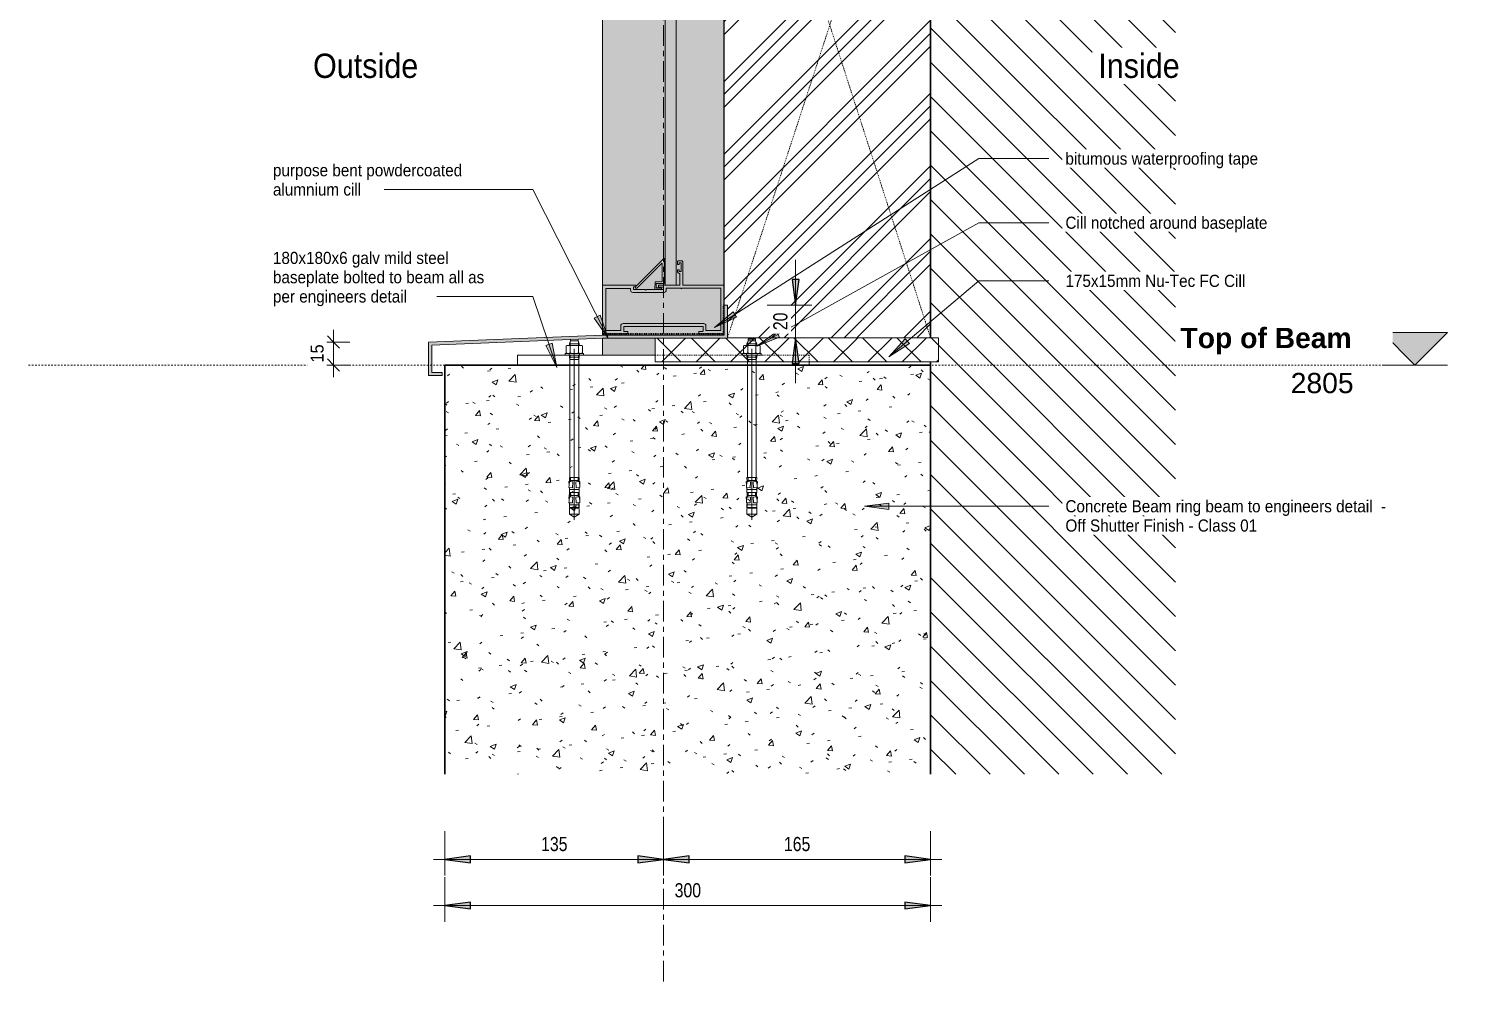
# Model space of a CAD drawing. Header units: millimetres. Extents: x -38576 to 20330, y -28812 to 13605.
# Drawn here: x 8632 to 9517, y 2424 to 3013 of the extents above; entities that cross this region are included whole.
import ezdxf

# ---------------------------------------------------------------- set-up
doc = ezdxf.new("R2010")
doc.units = ezdxf.units.MM
for name, pattern in [('1000 Dashed', [2, 1, -1]), ('Detail Dash', [1.1, 0.55, -0.55]), ('Grid Line', [22.225, 12.7, -3.175, 3.175, -3.175])]:
    doc.linetypes.add(name, pattern=pattern)
for name, color, linetype, lineweight in [('A-ANNO-DIMS', 211, 'Continuous', 5), ('A-ANNO-DIMS-5', 211, 'Continuous', 5), ('A-DETL', 90, 'Continuous', 5), ('A-DETL-GENF', 92, 'Continuous', 5), ('A-DETL-THIN', 151, 'Continuous', 5), ('A-FLOR-LEVL', 51, 'Continuous', 5), ('A-GLAZ', 151, 'Continuous', 9), ('A-GLAZ-CWMG', 51, 'Continuous', 5), ('A-WALL-PATT', 111, 'Continuous', 35), ('G-ANNO-TEXT', 231, 'Continuous', 5), ('G-IMPT', 8, 'Continuous', 18), ('I-WALL', 2, 'Continuous', 9), ('S-COLS', 52, 'Continuous', 5), ('S-GRID', 1, 'Continuous', 5)]:
    doc.layers.add(name, color=color, linetype=linetype, lineweight=lineweight)
doc.styles.add('Arial_10', font='arial.ttf', dxfattribs={"width": 0.9, "height": 7.5})
doc.styles.add('Arial_11', font='arial.ttf', dxfattribs={"width": 0.9, "height": 8})
doc.styles.add('Arial_12', font='arial.ttf', dxfattribs={"width": 0.8, "height": 8.75})
doc.styles.add('Arial_13', font='arial.ttf', dxfattribs={"width": 0.9, "height": 15})
doc.styles.add('Arial_9', font='arial.ttf', dxfattribs={"height": 12.5})
doc.styles.add('Arial_B', font='arialbd.ttf', dxfattribs={"height": 12.5})
doc.dimstyles.new('SVA_-_1_6mm_Arial', dxfattribs={"dimscale": 304.8, "dimtxt": 8.162075, "dimasz": 0.024606, "dimexe": 0.024606, "dimexo": 0.0625, "dimgap": 0.012303, "dimtad": 1, "dimdec": 0, "dimrnd": 5, "dimzin": 0, "dimdsep": 46, "dimtxsty": 'Arial_11', "dimblk1": 'OBLIQUE', "dimblk2": 'OBLIQUE', "dimsah": 1, "dimcen": 0.09, "dimdle": 0.024606, "dimazin": 0, "dimtfac": 1, "dimtdec": 4, "dimtix": 1, "dimtmove": 0, "dimatfit": 3, "dimfxl": 0.032808, "dimfxlon": 1, "dimtvp": 1, "dimtfill": 1, "dimtolj": 1, "dimtzin": 0, "dimarcsym": 2})
doc.dimstyles.new('SVA_Arc_Length-1_8mm_BLUE_Arrow_1', dxfattribs={"dimscale": 304.8, "dimtxt": 8.92727, "dimasz": 0.052083, "dimexe": 0.032808, "dimexo": 0.0625, "dimgap": 0.008202, "dimtad": 1, "dimdec": 0, "dimrnd": 5, "dimzin": 0, "dimdsep": 46, "dimtxsty": 'Arial_12', "dimsah": 1, "dimcen": 0.09, "dimdle": 0.022966, "dimazin": 0, "dimtfac": 1, "dimtdec": 4, "dimtix": 1, "dimtmove": 0, "dimatfit": 3, "dimfxl": 0.057415, "dimfxlon": 1, "dimtvp": 1, "dimtfill": 1, "dimtolj": 1, "dimtzin": 0, "dimarcsym": 2})

# ---------------------------------------------------------------- blocks, each defined once
blk = doc.blocks.new('Rectangular Mullion - 30x75-1460576-Clerestory Window Detail')
at = {"layer": 'A-GLAZ-CWMG', "lineweight": 18}
h = blk.add_hatch(color=10, dxfattribs=at)
h.paths.add_polyline_path([(-911.59, 2811), (-901.5, 2811), (-901.5, 2821.48), (-934, 2821.48), (-934, 2811), (-933.82, 2811)])
h.paths.add_polyline_path([(-934, 2823.48), (-933.82, 2823.48), (-859, 2823.48), (-859, 3175), (-888.46, 3175), (-888.46, 2854.28), (-895.26, 2854.28), (-895.26, 3175), (-900.77, 3175), (-900.77, 3173.98), (-895.92, 3173.98), (-895.92, 3158.32), (-912.6, 3175), (-934, 3175), (-934, 2823.48)])
h.paths.add_polyline_path([(-897.41, 2851.85), (-901.62, 2851.85), (-901.46, 2856.32), (-897.07, 2856.32), (-897.07, 2868.15), (-912.74, 2852.47), (-913.62, 2852.47), (-913.62, 2853.26), (-895.92, 2870.96), (-895.92, 2855.31), (-900.77, 2855.31), (-900.77, 2852.7), (-897.41, 2852.7), (-897.41, 2852.47)])
h.paths.add_polyline_path([(-897.07, 3161.14), (-897.07, 3172.97), (-901.46, 3172.97), (-901.53, 3175), (-910.93, 3175), (-900.77, 3164.84)])
for p, q in [((-934, 2823.47), (-934, 3175)), ((-859, 2823.48), (-859, 3175)), ((-934, 2811), (-934, 2821.48))]:
    blk.add_line(p, q, dxfattribs=at)
blk = doc.blocks.new('Windows 1 - Windows 1-1464804-Clerestory Window Detail')
at = {"layer": 'A-GLAZ', "lineweight": 18}
for p, q in [((-901.5, 2811), (-986.33, 2811)), ((-986.33, 2811), (-986.33, 2805)), ((-986.33, 2805), (-806.33, 2805)), ((-806.33, 2805), (-806.33, 2806.88))]:
    blk.add_line(p, q, dxfattribs=at)
blk = doc.blocks.new('Clip44 - SC15 edge Mullion_dwg-1463613-Clerestory Window Detail')
at = {"layer": 'G-IMPT'}
for p, q in [((-887.53, 2867.28), (-887.53, 2868.98)), ((-887.23, 2869.28), (-884.63, 2869.28)), ((-886.83, 2866.98), (-887.23, 2866.98)), ((-887.53, 2862.58), (-887.53, 2863.58)), ((-887.23, 2863.88), (-886.83, 2863.88)), ((-886.33, 2861.58), (-886.53, 2861.58)), ((-886.13, 2854.58), (-886.13, 2861.38)), ((-933.83, 2824.58), (-933.83, 2853.98)), ((-933.53, 2854.28), (-913.63, 2854.28)), ((-895.93, 2849.88), (-915.23, 2849.88)), ((-914.83, 2852.9), (-914.83, 2851.98)), ((-913.6, 2853.28), (-914.55, 2853.2)), ((-913.33, 2853.98), (-913.33, 2853.58)), ((-899.33, 2853.58), (-899.33, 2853.98)), ((-896.6, 2853.07), (-899.05, 2853.28)), ((-899.03, 2854.28), (-895.26, 2854.28)), ((-896.33, 2851.98), (-896.33, 2852.77)), ((-888.46, 2854.28), (-886.43, 2854.28)), ((-884.03, 2854.28), (-859.13, 2854.28)), ((-858.83, 2853.98), (-858.83, 2841.88)), ((-921.23, 2830.58), (-871.43, 2830.58)), ((-918.63, 2824.28), (-933.53, 2824.28)), ((-922.63, 2826.58), (-922.63, 2829.18)), ((-920.83, 2828.48), (-920.83, 2826.08)), ((-872.13, 2828.78), (-920.53, 2828.78)), ((-920.53, 2825.78), (-918.63, 2825.78)), ((-918.33, 2825.48), (-918.33, 2824.58)), ((-874.33, 2824.58), (-874.33, 2825.48)), ((-874.03, 2825.78), (-872.13, 2825.78)), ((-859.13, 2824.28), (-874.03, 2824.28)), ((-871.83, 2826.08), (-871.83, 2828.48)), ((-870.03, 2829.18), (-870.03, 2826.58))]:
    blk.add_line(p, q, dxfattribs=at)
at = {"layer": 'G-IMPT', "flags": 128}
for points in [[(-886.53, 2863.58), (-886.53, 2862.78), (-885.33, 2862.78), (-885.33, 2868.08), (-886.53, 2868.08), (-886.53, 2867.28)], [(-884.33, 2868.98), (-884.33, 2863.08), (-884.33, 2856.75), (-884.33, 2854.58)], [(-916.63, 2851.28), (-916.63, 2852.28), (-931.83, 2852.28), (-931.83, 2826.28), (-922.93, 2826.28)], [(-914.53, 2851.68), (-907.83, 2851.68), (-907.33, 2851.18), (-906.83, 2851.68), (-896.63, 2851.68)], [(-869.73, 2826.28), (-860.83, 2826.28), (-860.83, 2852.48), (-884.83, 2852.48), (-885.23, 2852.08), (-885.63, 2852.48), (-894.53, 2852.48), (-894.53, 2851.28)]]:
    blk.add_lwpolyline(points, dxfattribs=at)
at = {"layer": 'G-IMPT'}
for centre, radius, start, end in [((-887.23, 2868.98), 0.3, 90, 180), ((-887.23, 2867.28), 0.3, 180, 270), ((-886.83, 2867.28), 0.3, 270, 0), ((-884.63, 2868.98), 0.3, 0, 90), ((-887.23, 2863.58), 0.3, 90, 180), ((-886.53, 2862.58), 1, 180, 270), ((-886.83, 2863.58), 0.3, 360, 90), ((-886.33, 2861.38), 0.2, 0, 90), ((-933.53, 2853.98), 0.3, 90, 180), ((-915.23, 2851.28), 1.4, 180, 270), ((-914.53, 2852.9), 0.3, 95, 180), ((-914.53, 2851.98), 0.3, 180, 270), ((-913.63, 2853.98), 0.3, 0, 90), ((-913.63, 2853.58), 0.3, 275, 0), ((-899.03, 2853.98), 0.3, 90, 180), ((-899.03, 2853.58), 0.3, 180, 265), ((-896.63, 2851.98), 0.3, 270, 360), ((-896.63, 2852.77), 0.3, 0, 85), ((-895.93, 2851.28), 1.4, 270, 0), ((-886.43, 2854.58), 0.3, 270, 360), ((-884.03, 2854.58), 0.3, 180, 270), ((-859.13, 2853.98), 0.3, 0, 90), ((-921.23, 2829.18), 1.4, 90, 180), ((-871.43, 2829.18), 1.4, 360, 90), ((-933.53, 2824.58), 0.3, 180, 270), ((-922.93, 2826.58), 0.3, 270, 0), ((-920.53, 2828.48), 0.3, 90, 180), ((-920.53, 2826.08), 0.3, 180, 270), ((-918.63, 2825.48), 0.3, 0, 90), ((-918.63, 2824.58), 0.3, 270, 360), ((-874.03, 2825.48), 0.3, 90, 180), ((-874.03, 2824.58), 0.3, 180, 270), ((-872.13, 2828.48), 0.3, 0, 90), ((-872.13, 2826.08), 0.3, 270, 0), ((-869.73, 2826.58), 0.3, 180, 270), ((-859.13, 2824.58), 0.3, 270, 360)]:
    blk.add_arc(centre, radius, start, end, dxfattribs=at)
blk = doc.blocks.new('Clip44 - Clip44-1463619-Clerestory Window Detail')
at = {"layer": 'A-DETL-GENF', "lineweight": 18}
for p, q in [((-895.92, 2870.96), (-913.62, 2853.26)), ((-912.74, 2852.47), (-897.07, 2868.15)), ((-897.07, 2868.15), (-897.07, 2856.32)), ((-895.92, 2855.31), (-895.92, 2870.96)), ((-913.62, 2853.26), (-913.62, 2852.47)), ((-913.62, 2852.47), (-912.74, 2852.47)), ((-901.46, 2856.32), (-901.62, 2851.85)), ((-901.62, 2851.85), (-897.41, 2851.85)), ((-897.07, 2856.32), (-901.46, 2856.32)), ((-900.77, 2852.7), (-900.77, 2855.31)), ((-900.77, 2855.31), (-895.92, 2855.31)), ((-897.41, 2852.7), (-900.77, 2852.7)), ((-897.41, 2851.85), (-897.41, 2852.7))]:
    blk.add_line(p, q, dxfattribs=at)
blk.add_blockref('Clip44 - SC15 edge Mullion_dwg-1463613-Clerestory Window Detail', (0, 0))
blk = doc.blocks.new('Fastener Side - PVC Sleeve 6x1 - Fixing anchor Long M10 Tip Side_dwg-1468104-Clerestory Window Detail')
at = {"layer": 'G-IMPT'}
for p, q in [((-951.33, 2709.28), (-951.33, 2814.93)), ((-949.03, 2735.3), (-949.03, 2733.63)), ((-953.73, 2723.54), (-953.63, 2724.33))]:
    blk.add_line(p, q, dxfattribs=at)
at = {"layer": 'G-IMPT', "flags": 128}
for points in [[(-954.77, 2733.02), (-952.19, 2732.88), (-952.38, 2729.24), (-954.68, 2729.36), (-954.62, 2730.48)], [(-947.89, 2733.02), (-950.46, 2732.88), (-950.27, 2729.24), (-947.98, 2729.36), (-948.03, 2730.48)], [(-954.77, 2723.59), (-952.19, 2723.46), (-952.38, 2719.82), (-954.68, 2719.94), (-954.62, 2721.05)], [(-947.89, 2723.59), (-950.46, 2723.46), (-950.27, 2719.82), (-947.98, 2719.94), (-948.03, 2721.05)]]:
    blk.add_lwpolyline(points, close=True, dxfattribs=at)
for points in [[(-954.62, 2730.48), (-954.28, 2732.99), (-954.37, 2735.61), (-948.29, 2735.61), (-948.37, 2732.99), (-948.03, 2730.48)], [(-953.71, 2732.96), (-953.63, 2733.63), (-953.63, 2735.3)], [(-953.63, 2733.63), (-949.03, 2733.63), (-948.94, 2732.96)], [(-954.37, 2729.35), (-954.28, 2723.56), (-954.62, 2721.05)], [(-948.29, 2728.01), (-954.37, 2728.01), (-954.19, 2729.34)], [(-948.47, 2729.34), (-948.29, 2728.01), (-948.29, 2726.3), (-954.37, 2726.3), (-954.37, 2728.01)], [(-949.03, 2724.33), (-953.63, 2724.33), (-953.63, 2726)], [(-949.03, 2726), (-949.03, 2724.33), (-948.93, 2723.54)], [(-948.29, 2729.35), (-948.37, 2723.56), (-948.03, 2721.05)], [(-948.29, 2717), (-954.37, 2717), (-954.37, 2718.71), (-954.37, 2719.92), (-954.37, 2712.83), (-951.33, 2711), (-948.29, 2712.83), (-954.37, 2712.83)], [(-948.29, 2712.83), (-948.45, 2719.91), (-948.29, 2718.71), (-954.37, 2718.71)], [(-948.29, 2718.71), (-948.29, 2717), (-948.67, 2716.62), (-953.99, 2716.62), (-954.37, 2717)]]:
    blk.add_lwpolyline(points, dxfattribs=at)
at = {"layer": 'G-IMPT'}
for centre, start, end in [((-953.93, 2735.3), 0, 90), ((-948.73, 2735.3), 90, 180), ((-953.93, 2726), 0, 90), ((-948.73, 2726), 90, 180)]:
    blk.add_arc(centre, 0.304, start, end, dxfattribs=at)
blk = doc.blocks.new('Fastener Side - PVC Sleeve 6x1 - Fixing anchor Long M10 head Side_dwg-1468102-Clerestory Window Detail')
at = {"layer": 'G-IMPT'}
for p, q in [((-953.89, 2819.25), (-953.89, 2817.08)), ((-953.87, 2816.77), (-953.87, 2812.44)), ((-949.05, 2819.92), (-949.05, 2820.87)), ((-948.79, 2816.77), (-948.79, 2812.44)), ((-948.77, 2817.08), (-948.77, 2819.25)), ((-954.56, 2812.14), (-954.56, 2811)), ((-948.29, 2811), (-948.29, 2809.87)), ((-948.1, 2811), (-948.1, 2812.14))]:
    blk.add_line(p, q, dxfattribs=at)
at = {"layer": 'G-IMPT', "flags": 128}
blk.add_lwpolyline([(-946.25, 2816.77), (-946.77, 2817.08), (-955.88, 2817.08), (-956.41, 2816.77), (-956.41, 2812.44), (-955.88, 2812.14), (-946.77, 2812.14), (-946.25, 2812.44)], close=True, dxfattribs=at)
for points in [[(-954.37, 2818.14), (-953.61, 2819.92), (-953.61, 2820.69)], [(-954.37, 2817.08), (-954.37, 2818.14), (-948.29, 2818.14)], [(-953.61, 2819.92), (-949.05, 2819.92), (-948.29, 2818.14), (-948.29, 2817.08)], [(-955.88, 2812.14), (-957.02, 2812.14), (-957.02, 2811), (-945.63, 2811), (-945.63, 2812.14), (-946.77, 2812.14)], [(-954.37, 2811), (-954.37, 2809.87), (-954.09, 2808.35), (-948.57, 2808.35)], [(-954.37, 2809.87), (-948.29, 2809.87), (-948.57, 2808.35), (-948.77, 2809.87), (-948.77, 2811)], [(-953.89, 2811), (-953.89, 2809.87), (-954.09, 2808.35)]]:
    blk.add_lwpolyline(points, dxfattribs=at)
at = {"layer": 'G-IMPT'}
for centre, radius, start, end in [((-955.14, 2814.25), 2.82, 63.28878, 116.71122), ((-955.14, 2814.96), 2.82, 243.28878, 296.71122), ((-951.33, 2806.23), 10.85, 76.46048, 103.53952), ((-951.33, 2822.98), 10.85, 256.46048, 283.53952), ((-947.52, 2814.25), 2.82, 63.28878, 116.71122), ((-947.52, 2814.96), 2.82, 243.28878, 296.71122)]:
    blk.add_arc(centre, radius, start, end, dxfattribs=at)
blk = doc.blocks.new('Fastener Side - PVC Sleeve 6x1 - Fastener Side - PVC Sleeve 6x90 2-1468105-Clerestory Window Detail')
at = {"layer": 'A-DETL-GENF', "lineweight": 18}
for p, q in [((-954.09, 2808.35), (-954.09, 2735.61)), ((-948.57, 2808.35), (-948.57, 2735.61))]:
    blk.add_line(p, q, dxfattribs=at)
for name in ['Fastener Side - PVC Sleeve 6x1 - Fixing anchor Long M10 head Side_dwg-1468102-Clerestory Window Detail', 'Fastener Side - PVC Sleeve 6x1 - Fixing anchor Long M10 Tip Side_dwg-1468104-Clerestory Window Detail']:
    blk.add_blockref(name, (0, 0))
blk = doc.blocks.new('Fastener Side - PVC Sleeve 6x1 - Fixing anchor Long M10 head Side_dwg-V92-Clerestory Window Detail')
at = {"layer": 'G-IMPT'}
for p, q in [((-844.24, 2817.07), (-844.24, 2819.25)), ((-844.22, 2816.77), (-844.22, 2812.44)), ((-839.14, 2816.77), (-839.14, 2812.44)), ((-839.12, 2819.25), (-839.12, 2817.07)), ((-844.91, 2811), (-844.91, 2812.14)), ((-844.72, 2811), (-844.72, 2809.87)), ((-838.45, 2812.14), (-838.45, 2811))]:
    blk.add_line(p, q, dxfattribs=at)
at = {"layer": 'G-IMPT', "flags": 128}
for points in [[(-843.96, 2819.92), (-843.96, 2820.97), (-843.29, 2821.63), (-840.06, 2821.63), (-839.4, 2820.97)], [(-839.4, 2819.92), (-843.96, 2819.92), (-844.72, 2818.14), (-844.72, 2817.07)], [(-838.64, 2817.07), (-838.64, 2818.14), (-844.72, 2818.14)], [(-838.64, 2818.14), (-839.4, 2819.92), (-839.4, 2820.97), (-843.96, 2820.97)], [(-837.12, 2812.14), (-835.98, 2812.14), (-835.98, 2811), (-847.37, 2811), (-847.37, 2812.14), (-846.23, 2812.14)], [(-838.64, 2809.87), (-844.72, 2809.87), (-844.44, 2808.35), (-844.24, 2809.87), (-844.24, 2811)], [(-838.64, 2811), (-838.64, 2809.87), (-838.92, 2808.35), (-844.44, 2808.35)], [(-839.12, 2811), (-839.12, 2809.87), (-838.92, 2808.35)]]:
    blk.add_lwpolyline(points, dxfattribs=at)
blk.add_lwpolyline([(-846.76, 2816.77), (-846.23, 2817.07), (-837.12, 2817.07), (-836.6, 2816.77), (-836.6, 2812.44), (-837.12, 2812.14), (-846.23, 2812.14), (-846.76, 2812.44)], close=True, dxfattribs=at)
at = {"layer": 'G-IMPT'}
for centre, radius, start, end in [((-845.49, 2814.25), 2.82, 63.28878, 116.71122), ((-845.49, 2814.96), 2.82, 243.28878, 296.71122), ((-841.68, 2806.23), 10.85, 76.46048, 103.53952), ((-841.68, 2822.98), 10.85, 256.46048, 283.53952), ((-837.87, 2814.25), 2.82, 63.28878, 116.71122), ((-837.87, 2814.96), 2.82, 243.28878, 296.71122)]:
    blk.add_arc(centre, radius, start, end, dxfattribs=at)
blk = doc.blocks.new('Fastener Side - PVC Sleeve 6x1 - Fastener Side - PVC Sleeve 6x90 2-1468579-Clerestory Window Detail')
at = {"layer": 'A-DETL-GENF', "lineweight": 18}
for p, q in [((-844.44, 2808.35), (-844.44, 2735.61)), ((-838.92, 2808.35), (-838.92, 2735.61))]:
    blk.add_line(p, q, dxfattribs=at)
blk.add_blockref('Fastener Side - PVC Sleeve 6x1 - Fixing anchor Long M10 head Side_dwg-V92-Clerestory Window Detail', (0, 0))
at = {"extrusion": (0, 0, -1), "zscale": -1}
blk.add_blockref('Fastener Side - PVC Sleeve 6x1 - Fixing anchor Long M10 Tip Side_dwg-1468104-Clerestory Window Detail', (1793.01, 0), dxfattribs=at)
blk = doc.blocks.new('Level - Triangle-14417-Clerestory Window Detail')
at = {"layer": 'A-FLOR-LEVL'}
blk.add_hatch(color=256, dxfattribs=at).paths.add_polyline_path([(-432.07, 2805), (-452.07, 2825), (-412.07, 2825)])
for p, q in [((-452.07, 2825), (-432.07, 2805)), ((-452.07, 2825), (-412.07, 2825)), ((-412.07, 2825), (-432.07, 2805)), ((-432.07, 2805), (-452.07, 2805)), ((-432.07, 2805), (-412.07, 2805))]:
    blk.add_line(p, q, dxfattribs=at)
blk = doc.blocks.new('DIMBLOCK158-Clerestory Window Detail')
at = {"layer": 'A-ANNO-DIMS-5'}
for p, q in [((8820.53, 2819.17), (8816.78, 2822.92)), ((8820.53, 2826.67), (8820.53, 2797.5)), ((8820.53, 2819.17), (8813.03, 2819.17)), ((8820.53, 2819.17), (8824.28, 2815.42)), ((8820.53, 2819.17), (8830.53, 2819.17)), ((8820.53, 2805), (8813.03, 2805)), ((8820.53, 2805), (8816.78, 2808.75)), ((8820.53, 2805), (8824.28, 2801.25)), ((8820.53, 2805), (8830.53, 2805))]:
    blk.add_line(p, q, dxfattribs=at)
at = {"layer": 'A-ANNO-DIMS-5', "color": 0, "insert": (8806.39, 2806.56), "char_height": 8, "width": 13.2602, "attachment_point": 1, "rotation": 90, "line_spacing_factor": 0.941778, "style": 'Arial_11', "bg_fill": 3, "box_fill_scale": 1.25, "bg_fill_color": 256, "bg_fill_true_color": 13158600, "bg_fill_transparency": 0}
blk.add_mtext('15', dxfattribs=at)
blk = doc.blocks.new('_Oblique')
at = {"color": 0, "linetype": 'ByBlock', "lineweight": -2}
blk.add_line((-0.5, -0.5), (0.5, 0.5), dxfattribs=at)
blk = doc.blocks.new('DIMBLOCK159-Clerestory Window Detail')
at = {"layer": 'A-ANNO-DIMS-5', "lineweight": 25}
for points in [[(9106, 2841.88), (9108.09, 2857.76), (9103.91, 2857.76)], [(9106, 2821.88), (9103.91, 2806.01), (9108.09, 2806.01)]]:
    blk.add_hatch(color=256, dxfattribs=at).paths.add_polyline_path(points)
at = {"layer": 'A-ANNO-DIMS-5'}
for p, q in [((9106, 2793.87), (9106, 2869.89)), ((9106, 2841.88), (9088.5, 2841.88)), ((9106, 2841.88), (9116, 2841.88)), ((9106, 2821.88), (9088.5, 2821.88)), ((9106, 2821.88), (9116, 2821.88))]:
    blk.add_line(p, q, dxfattribs=at)
at = {"layer": 'A-ANNO-DIMS-5', "lineweight": 25}
for p, q in [((9108.09, 2857.76), (9103.91, 2857.76)), ((9103.91, 2857.76), (9106, 2841.88)), ((9106, 2841.88), (9108.09, 2857.76)), ((9106, 2821.88), (9103.91, 2806.01)), ((9108.09, 2806.01), (9106, 2821.88)), ((9103.91, 2806.01), (9108.09, 2806.01))]:
    blk.add_line(p, q, dxfattribs=at)
at = {"layer": 'A-ANNO-DIMS-5', "color": 0, "insert": (9092.14, 2826.53), "char_height": 8.75, "width": 12.8553, "attachment_point": 1, "rotation": 90, "line_spacing_factor": 0.941778, "style": 'Arial_12', "bg_fill": 3, "box_fill_scale": 1.25, "bg_fill_color": 256, "bg_fill_true_color": 13158600, "bg_fill_transparency": 0}
blk.add_mtext('20', dxfattribs=at)
blk = doc.blocks.new('DIMBLOCK160-Clerestory Window Detail')
at = {"layer": 'A-ANNO-DIMS-5', "lineweight": 25}
for points in [[(8889.3, 2499.66), (8905.17, 2497.57), (8905.17, 2501.75)], [(9024.3, 2499.66), (9008.42, 2501.75), (9008.42, 2497.57)]]:
    blk.add_hatch(color=256, dxfattribs=at).paths.add_polyline_path(points)
at = {"layer": 'A-ANNO-DIMS-5'}
for p, q in [((8889.3, 2499.66), (8889.3, 2517.16)), ((9024.3, 2499.66), (9024.3, 2517.16)), ((8882.3, 2499.66), (9031.3, 2499.66)), ((8889.3, 2499.66), (8889.3, 2489.66)), ((9024.3, 2499.66), (9024.3, 2489.66))]:
    blk.add_line(p, q, dxfattribs=at)
at = {"layer": 'A-ANNO-DIMS-5', "lineweight": 25}
for p, q in [((8905.17, 2501.75), (8889.3, 2499.66)), ((8889.3, 2499.66), (8905.17, 2497.57)), ((8905.17, 2497.57), (8905.17, 2501.75)), ((9024.3, 2499.66), (9008.42, 2501.75)), ((9008.42, 2501.75), (9008.42, 2497.57)), ((9008.42, 2497.57), (9024.3, 2499.66))]:
    blk.add_line(p, q, dxfattribs=at)
at = {"layer": 'A-ANNO-DIMS-5', "color": 0, "insert": (8948.76, 2513.52), "char_height": 8.75, "width": 19.2829, "attachment_point": 1, "line_spacing_factor": 0.941778, "style": 'Arial_12', "bg_fill": 3, "box_fill_scale": 1.25, "bg_fill_color": 256, "bg_fill_true_color": 13158600, "bg_fill_transparency": 0}
blk.add_mtext('135', dxfattribs=at)
blk = doc.blocks.new('DIMBLOCK161-Clerestory Window Detail')
at = {"layer": 'A-ANNO-DIMS-5', "lineweight": 25}
for points in [[(9024.3, 2499.66), (9040.17, 2497.57), (9040.17, 2501.75)], [(9189.3, 2499.66), (9173.42, 2501.75), (9173.42, 2497.57)]]:
    blk.add_hatch(color=256, dxfattribs=at).paths.add_polyline_path(points)
at = {"layer": 'A-ANNO-DIMS-5'}
for p, q in [((9024.3, 2499.66), (9024.3, 2517.16)), ((9189.3, 2499.66), (9189.3, 2517.16)), ((9017.3, 2499.66), (9196.3, 2499.66)), ((9024.3, 2499.66), (9024.3, 2489.66)), ((9189.3, 2499.66), (9189.3, 2489.66))]:
    blk.add_line(p, q, dxfattribs=at)
at = {"layer": 'A-ANNO-DIMS-5', "lineweight": 25}
for p, q in [((9040.17, 2501.75), (9024.3, 2499.66)), ((9024.3, 2499.66), (9040.17, 2497.57)), ((9040.17, 2497.57), (9040.17, 2501.75)), ((9189.3, 2499.66), (9173.42, 2501.75)), ((9173.42, 2501.75), (9173.42, 2497.57)), ((9173.42, 2497.57), (9189.3, 2499.66))]:
    blk.add_line(p, q, dxfattribs=at)
at = {"layer": 'A-ANNO-DIMS-5', "color": 0, "insert": (9098.76, 2513.52), "char_height": 8.75, "width": 19.2829, "attachment_point": 1, "line_spacing_factor": 0.941778, "style": 'Arial_12', "bg_fill": 3, "box_fill_scale": 1.25, "bg_fill_color": 256, "bg_fill_true_color": 13158600, "bg_fill_transparency": 0}
blk.add_mtext('165', dxfattribs=at)
blk = doc.blocks.new('DIMBLOCK162-Clerestory Window Detail')
at = {"layer": 'A-ANNO-DIMS-5', "lineweight": 25}
for points in [[(8889.3, 2471.11), (8905.17, 2469.02), (8905.17, 2473.2)], [(9189.3, 2471.11), (9173.42, 2473.2), (9173.42, 2469.02)]]:
    blk.add_hatch(color=256, dxfattribs=at).paths.add_polyline_path(points)
at = {"layer": 'A-ANNO-DIMS-5'}
for p, q in [((8889.3, 2471.11), (8889.3, 2488.61)), ((9189.3, 2471.11), (9189.3, 2488.61)), ((8882.3, 2471.11), (9196.3, 2471.11)), ((8889.3, 2471.11), (8889.3, 2461.11)), ((9189.3, 2471.11), (9189.3, 2461.11))]:
    blk.add_line(p, q, dxfattribs=at)
at = {"layer": 'A-ANNO-DIMS-5', "lineweight": 25}
for p, q in [((8905.17, 2473.2), (8889.3, 2471.11)), ((8889.3, 2471.11), (8905.17, 2469.02)), ((8905.17, 2469.02), (8905.17, 2473.2)), ((9189.3, 2471.11), (9173.42, 2473.2)), ((9173.42, 2473.2), (9173.42, 2469.02)), ((9173.42, 2469.02), (9189.3, 2471.11))]:
    blk.add_line(p, q, dxfattribs=at)
at = {"layer": 'A-ANNO-DIMS-5', "color": 0, "insert": (9031.26, 2484.97), "char_height": 8.75, "width": 19.2829, "attachment_point": 1, "line_spacing_factor": 0.941778, "style": 'Arial_12', "bg_fill": 3, "box_fill_scale": 1.25, "bg_fill_color": 256, "bg_fill_true_color": 13158600, "bg_fill_transparency": 0}
blk.add_mtext('300', dxfattribs=at)

msp = doc.modelspace()

# ---------------------------------------------------------------- hatches: boundary and pattern name
at = {"layer": 'A-DETL-GENF', "lineweight": 18}
h = msp.add_hatch(dxfattribs=at)
h.set_pattern_fill('FP_33', color=10, style=0, pattern_type=2)
h.set_pattern_definition([(45, (9050.392, 2197.53), (-22.4506, 22.4506), []), (45, (9058.33, 2197.53), (0, 44.9013), []), (45, (9042.455, 2197.53), (0, 44.9013), [])])
h.paths.add_polyline_path([(9063.8, 2821.88), (9189.3, 2821.88), (9189.3, 3205), (9061.8, 3205), (9061.8, 2841.88), (9063.8, 2841.88), (9063.8, 2823.48)])
for color, points in [(142, [(9032.17, 2854.28), (9032.17, 3175), (9025.37, 3175), (9025.37, 2854.28)]), (11, [(8879.3, 2798.46), (8887.57, 2798.46), (8887.57, 2800.46), (8881.3, 2800.46), (8881.3, 2817.25), (8986.8, 2821.48), (9063.8, 2821.48), (9063.8, 2841.88), (9061.8, 2841.88), (9061.8, 2823.48), (8986.62, 2823.48), (8879.3, 2819.17), (8879.3, 2800.46)])]:
    msp.add_hatch(color=color, dxfattribs=at).paths.add_polyline_path(points)
h = msp.add_hatch(dxfattribs=at)
h.set_pattern_fill('FP_32', color=135, style=0, pattern_type=2)
h.set_pattern_definition([(45, (9050.392, 2197.53), (-10.6066, 10.6066), []), (135, (9050.392, 2197.53), (-10.6066, -10.6066), [])])
h.paths.add_polyline_path([(9189.3, 2806.88), (9194.3, 2806.88), (9194.3, 2821.88), (9063.8, 2821.88), (9063.8, 2821.48), (9019.12, 2821.48), (9019.12, 2806.88), (9114.3, 2806.88)])
at = {"layer": 'A-WALL-PATT', "lineweight": 18}
h = msp.add_hatch(dxfattribs=at)
h.set_pattern_fill('FP_31', color=135, style=0, pattern_type=2)
h.set_pattern_definition([(135, (9050.392, 2197.53), (-10.6066, -10.6066), [])])
h.paths.add_polyline_path([(9194.3, 2552.22), (9340.65, 2552.22), (9340.65, 3205), (9189.3, 3205), (9189.3, 2821.88), (9194.3, 2821.88), (9194.3, 2806.88), (9189.3, 2806.88), (9189.3, 2552.22)])
h = msp.add_hatch(dxfattribs=at)
h.set_pattern_fill('FP_28', color=256, style=0, pattern_type=2)
h.set_pattern_definition([(50, (9050.392, 2197.53), (36.4365, -3.1877), [3.81, -41.91]), (355, (9050.392, 2197.53), (-7.0485, 38.2117), [3.048, -33.528]), (100.451, (9053.43, 2197.264), (29.3886, 35.023), [3.238, -35.618]), (46.184, (9050.39, 2207.69), (54.216, -8.4084), [5.715, -62.865]), (96.636, (9054.91, 2206.99), (47.4805, 49.4854), [4.857, -53.427]), (351.184, (9050.39, 2207.69), (47.481, 49.4846), [4.572, -50.292]), (21, (9055.472, 2205.15), (30.3226, -20.4528), [3.81, -41.91]), (326, (9055.472, 2205.15), (12.3607, 36.8379), [3.048, -33.528]), (71.451, (9058, 2203.445), (42.6833, 16.3839), [3.238, -35.618]), (37.5, (9050.392, 2197.53), (0.61807, 16.91082), [1.676, -31.445, 1.676, -32.36, -33.655]), (37.5, (9050.392, 2197.53), (0.61807, 16.91082), [-67.158, 1.676, -31.979]), (7.5, (9050.392, 2197.53), (13.36414, 20.0358), [1.676, -17.729, 1.676, -30.683, -12.827]), (7.5, (9050.392, 2197.53), (13.36414, 20.0358), [-51.765, 1.676, -11.151]), (327.5, (9039.064, 2197.53), (27.11816, -1.14606), [1.676, -11.024, 1.676, -37.948, -52.578]), (327.5, (9039.064, 2197.53), (27.11816, -1.14606), [-52.324, 1.676, -50.902]), (317.5, (9033.984, 2197.53), (29.6258, 5.0851), [1.676, -14.834, 1.676, -24.638, -37.338]), (317.5, (9033.984, 2197.53), (29.6258, 5.0851), [-42.824, 1.676, -35.662])])
h.paths.add_polyline_path([(9189.3, 2552.22), (9189.3, 2805), (8889.3, 2805), (8889.3, 2552.22)])
at = {"layer": 'G-ANNO-TEXT'}
for points in [[(8990.16, 2821.51), (8985.15, 2835.79), (8981.63, 2834.01)], [(9055.83, 2828.12), (9069.53, 2834.53), (9067.41, 2837.86)], [(9082.02, 2816.55), (9096.09, 2822.12), (9094.17, 2825.57)], [(9163.55, 2810.05), (9176.28, 2818.22), (9173.73, 2821.24)], [(8958.42, 2803.54), (8955.52, 2818.39), (8951.78, 2817.13)], [(9148.52, 2717.76), (9163.52, 2715.79), (9163.52, 2719.74)]]:
    msp.add_hatch(color=7, dxfattribs=at).paths.add_polyline_path(points)

# ---------------------------------------------------------------- linework, layer by layer
at = {"layer": 'A-DETL', "linetype": 'Detail Dash', "lineweight": 18}
for p, q in [((9063.8, 2821.48), (9189.3, 3205)), ((9065.8, 3205), (9189.3, 2821.88)), ((9019.12, 2811), (9114.3, 2811)), ((9114.3, 2811), (9114.3, 2805))]:
    msp.add_line(p, q, dxfattribs=at)
at = {"layer": 'A-DETL', "linetype": 'Detail Dash', "lineweight": 35}
for p, q in [((9061.5, 2824.28), (9061.5, 2842.11)), ((8987.1, 2824.28), (9061.5, 2824.28))]:
    msp.add_line(p, q, dxfattribs=at)
at = {"layer": 'A-DETL-THIN', "lineweight": 18}
for p, q in [((9061.8, 3205), (9061.8, 2841.88)), ((9189.3, 2821.88), (9189.3, 3205)), ((9025.37, 3175), (9025.37, 2854.28)), ((9032.17, 2854.28), (9032.17, 3175)), ((9025.37, 2854.28), (9032.17, 2854.28)), ((9063.8, 2841.88), (9061.8, 2841.88)), ((9061.8, 2841.88), (9061.8, 2823.48)), ((9063.8, 2821.48), (9063.8, 2841.88)), ((8986.76, 2823.48), (8879.3, 2819.17)), ((8881.3, 2817.25), (8986.8, 2821.48)), ((9061.8, 2823.48), (8986.76, 2823.48)), ((8986.8, 2821.48), (9063.8, 2821.48)), ((9019.12, 2821.48), (9019.12, 2806.88)), ((9194.3, 2821.88), (9063.8, 2821.88)), ((9063.8, 2821.88), (9189.3, 2821.88)), ((9194.3, 2806.88), (9194.3, 2821.88)), ((8879.3, 2819.17), (8879.3, 2798.46)), ((8881.3, 2800.46), (8881.3, 2817.25)), ((9019.12, 2806.88), (9194.3, 2806.88)), ((8879.3, 2798.46), (8881.3, 2798.46)), ((8887.57, 2800.46), (8881.3, 2800.46)), ((8881.3, 2798.46), (8887.57, 2798.46)), ((8887.57, 2798.46), (8887.57, 2800.46))]:
    msp.add_line(p, q, dxfattribs=at)
at = {"layer": 'G-ANNO-TEXT', "color": 7}
for p, q in [((9219.1, 2932.49), (9262.47, 2932.49)), ((8930.99, 2913.4), (8848.36, 2913.4)), ((8943.72, 2913.4), (8930.99, 2913.4)), ((8990.16, 2821.51), (8943.72, 2913.4)), ((9082.02, 2816.55), (9219.1, 2892.89)), ((9219.1, 2892.89), (9262.47, 2892.89)), ((9163.55, 2810.05), (9219.1, 2856.96)), ((9219.1, 2856.96), (9262.47, 2856.96)), ((8930.99, 2847.34), (8875.15, 2847.34)), ((8943.72, 2847.34), (8930.99, 2847.34)), ((8958.42, 2803.54), (8943.72, 2847.34)), ((8985.15, 2835.79), (8981.63, 2834.01)), ((8981.63, 2834.01), (8990.16, 2821.51)), ((8990.16, 2821.51), (8985.15, 2835.79)), ((9067.41, 2837.86), (9055.83, 2828.12)), ((9055.83, 2828.12), (9069.53, 2834.53)), ((9069.53, 2834.53), (9067.41, 2837.86)), ((9094.17, 2825.57), (9082.02, 2816.55)), ((9082.02, 2816.55), (9096.09, 2822.12)), ((9096.09, 2822.12), (9094.17, 2825.57)), ((9173.73, 2821.24), (9163.55, 2810.05)), ((9176.28, 2818.22), (9173.73, 2821.24)), ((8955.52, 2818.39), (8951.78, 2817.13)), ((8951.78, 2817.13), (8958.42, 2803.54)), ((8958.42, 2803.54), (8955.52, 2818.39)), ((9163.55, 2810.05), (9176.28, 2818.22)), ((9163.52, 2719.74), (9148.52, 2717.76)), ((9148.52, 2717.76), (9163.52, 2715.79)), ((9148.52, 2717.76), (9262.47, 2717.76)), ((9163.52, 2715.79), (9163.52, 2719.74))]:
    msp.add_line(p, q, dxfattribs=at)
at = {"layer": 'I-WALL', "lineweight": 35}
for p, q in [((9189.3, 3205), (9189.3, 2821.88)), ((8889.3, 2805), (8889.3, 2552.22)), ((9189.3, 2805), (8889.3, 2805)), ((9189.3, 2806.88), (9189.3, 2552.22))]:
    msp.add_line(p, q, dxfattribs=at)
at = {"layer": 'S-COLS', "lineweight": 18}
msp.add_line((9061.8, 2841.88), (9061.8, 3205), dxfattribs=at)
at = {"layer": 'S-GRID', "linetype": 'Grid Line'}
msp.add_line((9024.3, 2424.31), (9024.3, 3538.84), dxfattribs=at)

# ---------------------------------------------------------------- block references
at = {"layer": 'A-DETL-GENF', "lineweight": 18}
for name in ['Clip44 - Clip44-1463619-Clerestory Window Detail', 'Fastener Side - PVC Sleeve 6x1 - Fastener Side - PVC Sleeve 6x90 2-1468579-Clerestory Window Detail', 'Fastener Side - PVC Sleeve 6x1 - Fastener Side - PVC Sleeve 6x90 2-1468105-Clerestory Window Detail']:
    msp.add_blockref(name, (9920.62, 0), dxfattribs=at)
at = {"layer": 'A-FLOR-LEVL'}
msp.add_blockref('Level - Triangle-14417-Clerestory Window Detail', (9920.62, 0), dxfattribs=at)
at = {"layer": 'A-GLAZ', "lineweight": 18}
msp.add_blockref('Windows 1 - Windows 1-1464804-Clerestory Window Detail', (9920.62, 0), dxfattribs=at)
at = {"layer": 'A-GLAZ-CWMG', "lineweight": 18}
msp.add_blockref('Rectangular Mullion - 30x75-1460576-Clerestory Window Detail', (9920.62, 0), dxfattribs=at)

# ---------------------------------------------------------------- texts
at = {"layer": 'A-FLOR-LEVL', "insert": (9411.78, 2800.12), "char_height": 12.5, "width": 46.4979, "attachment_point": 1, "style": 'Arial_9', "bg_fill": 3, "box_fill_scale": 1.25, "bg_fill_color": 256, "bg_fill_true_color": 13158600, "bg_fill_transparency": 0}
msp.add_mtext('2805', dxfattribs=at)
at = {"layer": 'G-ANNO-TEXT', "color": 7, "attachment_point": 1, "bg_fill": 3, "box_fill_scale": 1.25, "bg_fill_color": 256, "bg_fill_true_color": 13158600, "bg_fill_transparency": 0}
for s, insert, char_height, width, style in [('Outside', (8807.9, 2997.32), 15, 80.0886, 'Arial_13'), ('purpose bent powdercoated ', (8783.13, 2929.05), 7.5, 142.8607, 'Arial_10'), ('180x180x6 galv mild steel ', (8783.13, 2874.9), 7.5, 133.481, 'Arial_10')]:
    msp.add_mtext(s, dxfattribs=dict(at, insert=insert, char_height=char_height, width=width, style=style))

# ---------------------------------------------------------------- next in the draw order: linework, layer by layer
at = {"layer": 'A-FLOR-LEVL', "linetype": '1000 Dashed'}
msp.add_line((8632.23, 2805), (9468.55, 2805), dxfattribs=at)

# ---------------------------------------------------------------- next in the draw order: texts
at = {"layer": 'A-FLOR-LEVL', "insert": (9343.69, 2827.96), "char_height": 12.5, "width": 127.8692, "attachment_point": 1, "style": 'Arial_B', "bg_fill": 3, "box_fill_scale": 1.25, "bg_fill_color": 256, "bg_fill_true_color": 13158600, "bg_fill_transparency": 0}
msp.add_mtext('Top of Beam', dxfattribs=at)
at = {"layer": 'G-ANNO-TEXT', "color": 7, "attachment_point": 1, "bg_fill": 3, "box_fill_scale": 1.25, "bg_fill_color": 256, "bg_fill_true_color": 13158600, "bg_fill_transparency": 0}
for s, insert, char_height, width, style in [('Inside', (9292.9, 2997.32), 15, 62.0506, 'Arial_13'), ('bitumous waterproofing tape', (9272.63, 2936.24), 7.5, 143.5822, 'Arial_10'), ('alumnium cill', (8783.13, 2917.15), 7.5, 66.7405, 'Arial_10'), ('Cill notched around baseplate', (9272.63, 2896.64), 7.5, 149.7151, 'Arial_10'), ('baseplate bolted to beam all as ', (8783.13, 2863), 7.5, 158.7341, 'Arial_10'), ('175x15mm Nu-Tec FC Cill', (9272.63, 2860.71), 7.5, 135.6455, 'Arial_10'), ('Concrete Beam ring beam to engineers detail  - ', (9272.63, 2721.51), 7.5, 242.0695, 'Arial_10')]:
    msp.add_mtext(s, dxfattribs=dict(at, insert=insert, char_height=char_height, width=width, style=style))

# ---------------------------------------------------------------- next in the draw order: dimensions: what is measured, and where the dimension line sits
at = {"layer": 'A-ANNO-DIMS'}
dim = msp.add_linear_dim(base=(9024.3, 2499.66), p1=(8889.3, 2517.16), p2=(9024.3, 2517.16), dimstyle='SVA_Arc_Length-1_8mm_BLUE_Arrow_1', override={"dimpost": '<>', "dimfxl": 135}, dxfattribs=at)
dim.commit()
dim.dimension.update_dxf_attribs({"geometry": 'DIMBLOCK160-Clerestory Window Detail', "text_midpoint": (8956.8, 2506.63)})

# ---------------------------------------------------------------- next in the draw order: texts
at = {"layer": 'G-ANNO-TEXT', "color": 7, "char_height": 7.5, "attachment_point": 1, "style": 'Arial_10', "bg_fill": 3, "box_fill_scale": 1.25, "bg_fill_color": 256, "bg_fill_true_color": 13158600, "bg_fill_transparency": 0}
for s, insert, width in [('per engineers detail', (8783.13, 2851.09), 99.2088), ('Off Shutter Finish - Class 01', (9272.63, 2709.6), 146.1075)]:
    msp.add_mtext(s, dxfattribs=dict(at, insert=insert, width=width))

# ---------------------------------------------------------------- next in the draw order: dimensions: what is measured, and where the dimension line sits
at = {"layer": 'A-ANNO-DIMS'}
for base, p1, p2, dimstyle, override, picture, middle in [((9106, 2841.88), (9088.5, 2821.88), (9088.5, 2841.88), 'SVA_Arc_Length-1_8mm_BLUE_Arrow_1', {"dimpost": '<>', "dimfxl": 20}, 'DIMBLOCK159-Clerestory Window Detail', (9099.03, 2831.88)), ((8820.53, 2805), (8830.53, 2819.17), (8830.53, 2805), 'SVA_-_1_6mm_Arial', {"dimpost": '<>', "dimfxl": 14.167788}, 'DIMBLOCK158-Clerestory Window Detail', (8812.69, 2812.08))]:
    dim = msp.add_linear_dim(base=base, p1=p1, p2=p2, angle=90, dimstyle=dimstyle, override=override, dxfattribs=at)
    dim.commit()
    dim.dimension.update_dxf_attribs({"geometry": picture, "text_midpoint": middle})
dim = msp.add_linear_dim(base=(9189.3, 2499.66), p1=(9024.3, 2517.16), p2=(9189.3, 2517.16), dimstyle='SVA_Arc_Length-1_8mm_BLUE_Arrow_1', override={"dimpost": '<>', "dimfxl": 165}, dxfattribs=at)
dim.commit()
dim.dimension.update_dxf_attribs({"geometry": 'DIMBLOCK161-Clerestory Window Detail', "text_midpoint": (9106.8, 2506.63)})

# ---------------------------------------------------------------- next in the draw order: linework, layer by layer
at = {"layer": 'G-ANNO-TEXT', "color": 7}
msp.add_line((9055.83, 2828.12), (9219.1, 2932.49), dxfattribs=at)

# ---------------------------------------------------------------- next in the draw order: dimensions: what is measured, and where the dimension line sits
at = {"layer": 'A-ANNO-DIMS'}
dim = msp.add_linear_dim(base=(9189.3, 2471.11), p1=(8889.3, 2488.61), p2=(9189.3, 2488.61), dimstyle='SVA_Arc_Length-1_8mm_BLUE_Arrow_1', override={"dimpost": '<>', "dimfxl": 300}, dxfattribs=at)
dim.commit()
dim.dimension.update_dxf_attribs({"geometry": 'DIMBLOCK162-Clerestory Window Detail', "text_midpoint": (9039.3, 2478.08)})

doc.saveas('drawing.dxf')
